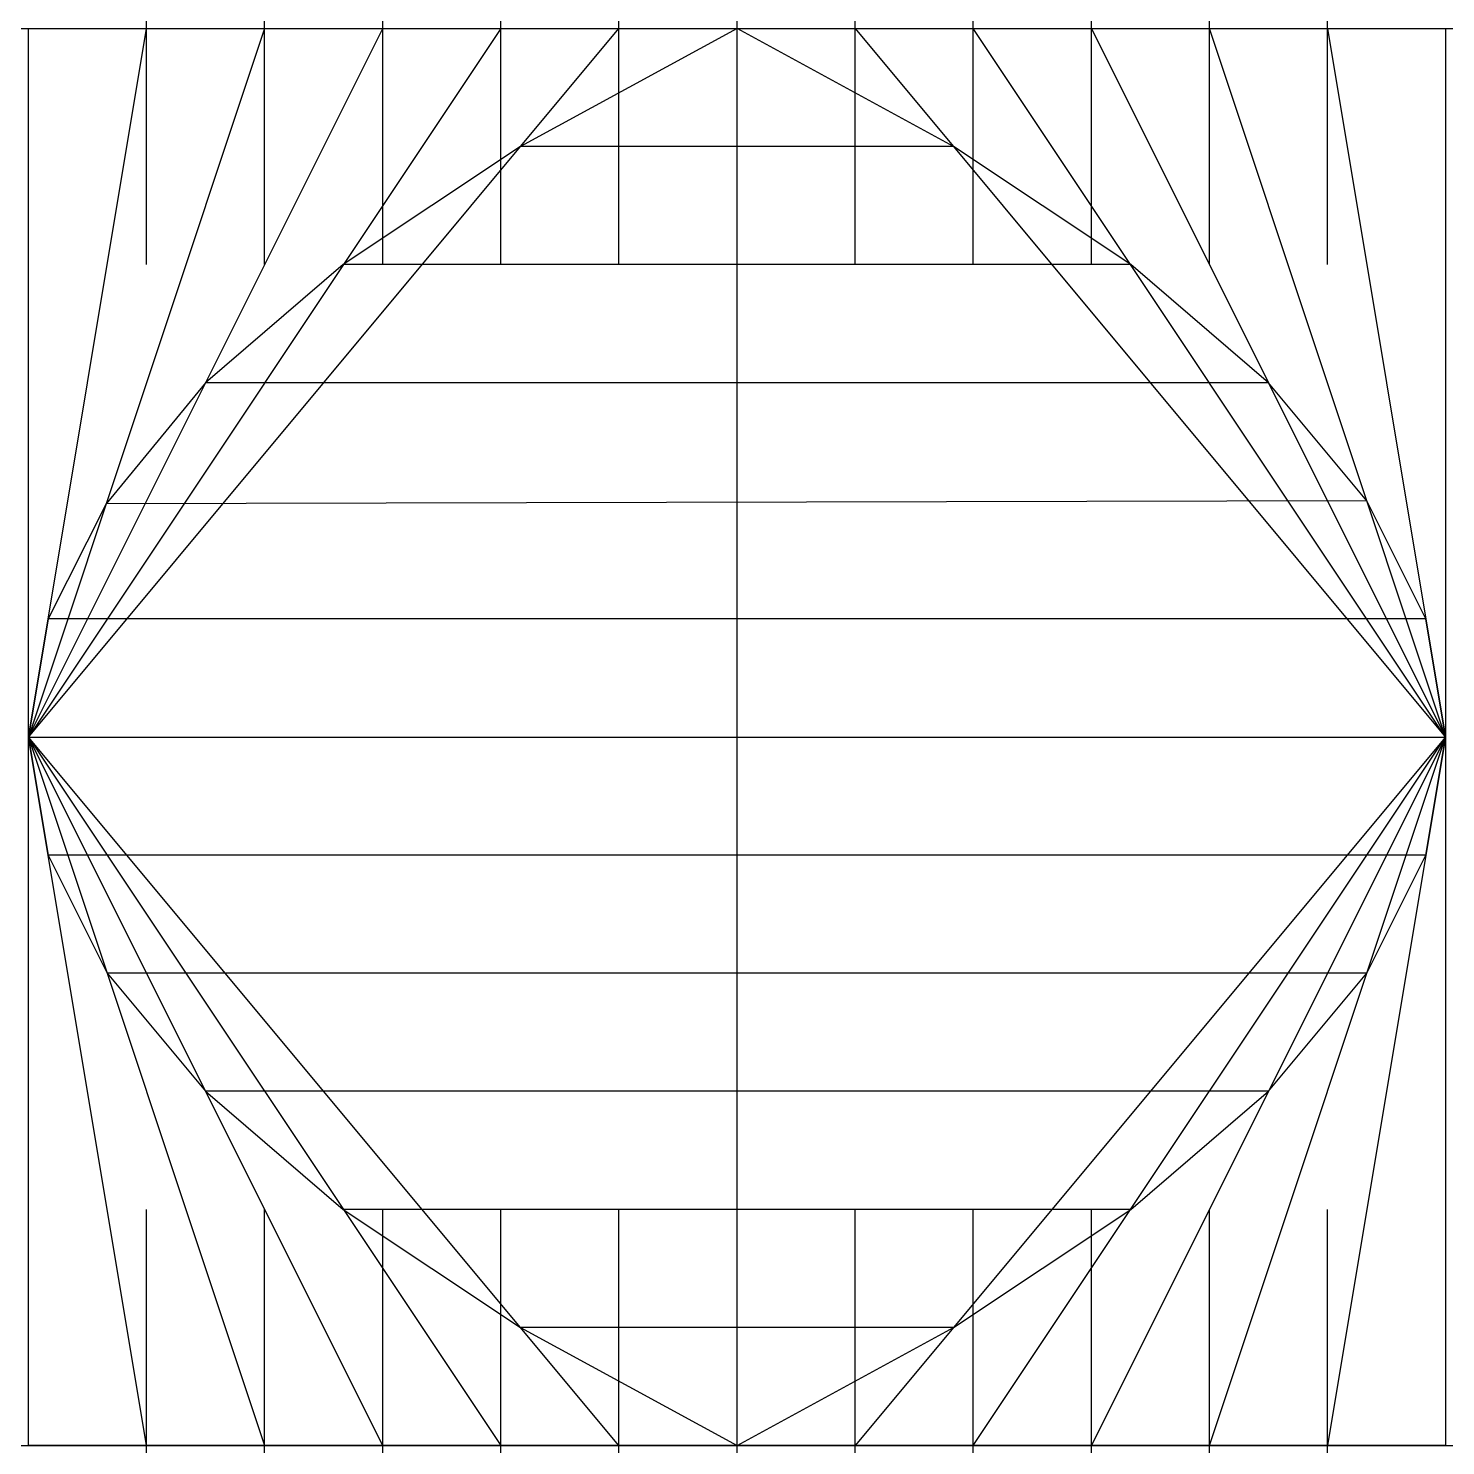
# Model space of a CAD drawing. Header units: inches. Extents: x 28.99 to 34.99, y 9.26 to 15.26.
import ezdxf

# ---------------------------------------------------------------- set-up
doc = ezdxf.new("R2010")
doc.units = ezdxf.units.IN
doc.header["$MEASUREMENT"] = 0
doc.header["$PDMODE"] = 2

msp = doc.modelspace()

# ---------------------------------------------------------------- linework, layer by layer
for p, q in [((28.9894, 15.2631), (34.9894, 15.2631)), ((28.9894, 9.2631), (28.9894, 15.2631)), ((28.9894, 12.2631), (29.4894, 15.2631)), ((29.9894, 15.2631), (28.9894, 12.2631)), ((28.9894, 12.2631), (30.4894, 15.2631)), ((30.9894, 15.2631), (28.9894, 12.2631)), ((28.9894, 12.2631), (31.4894, 15.2631)), ((29.4894, 15.2631), (29.9894, 15.2631)), ((30.4894, 15.2631), (30.9894, 15.2631)), ((31.4894, 15.2631), (32.4894, 15.2631)), ((31.9894, 9.2631), (31.9894, 15.2631)), ((32.4894, 15.2631), (34.9894, 12.2631)), ((34.9894, 12.2631), (32.9894, 15.2631)), ((32.9894, 15.2631), (33.4894, 15.2631)), ((33.4894, 15.2631), (34.9894, 12.2631)), ((34.9894, 12.2631), (33.9894, 15.2631)), ((33.9894, 15.2631), (34.4894, 15.2631)), ((34.4894, 15.2631), (34.9894, 12.2631)), ((34.9894, 15.2631), (34.9894, 9.2631)), ((32.906, 14.7631), (31.0727, 14.7631)), ((33.656, 14.2631), (30.3227, 14.2631)), ((34.2394, 13.7631), (29.7394, 13.7631)), ((34.6563, 13.2624), (29.3186, 13.2509)), ((34.906, 12.7631), (29.0727, 12.7631)), ((28.9894, 12.2631), (34.9894, 12.2631)), ((29.4894, 9.2631), (28.9894, 12.2631)), ((28.9894, 12.2631), (29.9894, 9.2631)), ((30.4894, 9.2631), (28.9894, 12.2631)), ((28.9894, 12.2631), (30.9894, 9.2631)), ((31.4894, 9.2631), (28.9894, 12.2631)), ((34.9894, 12.2631), (32.4894, 9.2631)), ((32.9894, 9.2631), (34.9894, 12.2631)), ((34.9894, 12.2631), (33.4894, 9.2631)), ((33.9894, 9.2631), (34.9894, 12.2631)), ((34.9894, 12.2631), (34.4894, 9.2631)), ((34.906, 11.7631), (29.0727, 11.7631)), ((34.656, 11.2631), (29.3227, 11.2631)), ((34.2394, 10.7631), (29.7394, 10.7631)), ((33.656, 10.2631), (30.3227, 10.2631)), ((32.906, 9.7631), (31.0727, 9.7631)), ((34.9894, 9.2631), (28.9894, 9.2631)), ((29.9894, 9.2631), (30.4894, 9.2631)), ((30.9894, 9.2631), (31.4894, 9.2631)), ((32.4894, 9.2631), (32.9894, 9.2631)), ((33.4894, 9.2631), (33.9894, 9.2631))]:
    msp.add_line(p, q)
at = {"color": 6}
for p, q in [((31.9894, 15.2631), (31.0727, 14.7631)), ((32.906, 14.7631), (31.9894, 15.2631)), ((31.0727, 14.7631), (30.3227, 14.2631)), ((33.656, 14.2631), (32.906, 14.7631)), ((30.3227, 14.2631), (29.7394, 13.7631)), ((34.2394, 13.7631), (33.656, 14.2631)), ((29.7394, 13.7631), (29.3186, 13.2509)), ((34.6563, 13.2624), (34.2394, 13.7631)), ((34.906, 12.7631), (34.6563, 13.2624)), ((29.3186, 13.2509), (29.0727, 12.7631)), ((29.0727, 12.7631), (28.9894, 12.2631)), ((34.9894, 12.2631), (34.906, 12.7631)), ((28.9894, 12.2631), (29.0727, 11.7631)), ((34.906, 11.7631), (34.9894, 12.2631)), ((29.0727, 11.7631), (29.3227, 11.2631)), ((34.656, 11.2631), (34.906, 11.7631)), ((29.3227, 11.2631), (29.7394, 10.7631)), ((34.2394, 10.7631), (34.656, 11.2631)), ((29.7394, 10.7631), (30.3227, 10.2631)), ((33.656, 10.2631), (34.2394, 10.7631)), ((30.3227, 10.2631), (31.0727, 9.7631)), ((32.906, 9.7631), (33.656, 10.2631)), ((31.0727, 9.7631), (31.9894, 9.2631)), ((31.9894, 9.2631), (32.906, 9.7631))]:
    msp.add_line(p, q, dxfattribs=at)
for p in [(29.4894, 15.2631), (29.9894, 15.2631), (30.4894, 15.2631), (30.9894, 15.2631), (31.4894, 15.2631), (31.9894, 15.2631), (32.4894, 15.2631), (32.9894, 15.2631), (33.4894, 15.2631), (33.9894, 15.2631), (34.4894, 15.2631), (29.4894, 9.2631), (29.9894, 9.2631), (30.4894, 9.2631), (30.9894, 9.2631), (31.4894, 9.2631), (31.9894, 9.2631), (32.4894, 9.2631), (32.9894, 9.2631), (33.4894, 9.2631), (33.9894, 9.2631), (34.4894, 9.2631)]:
    msp.add_point(p)

doc.saveas('drawing.dxf')
